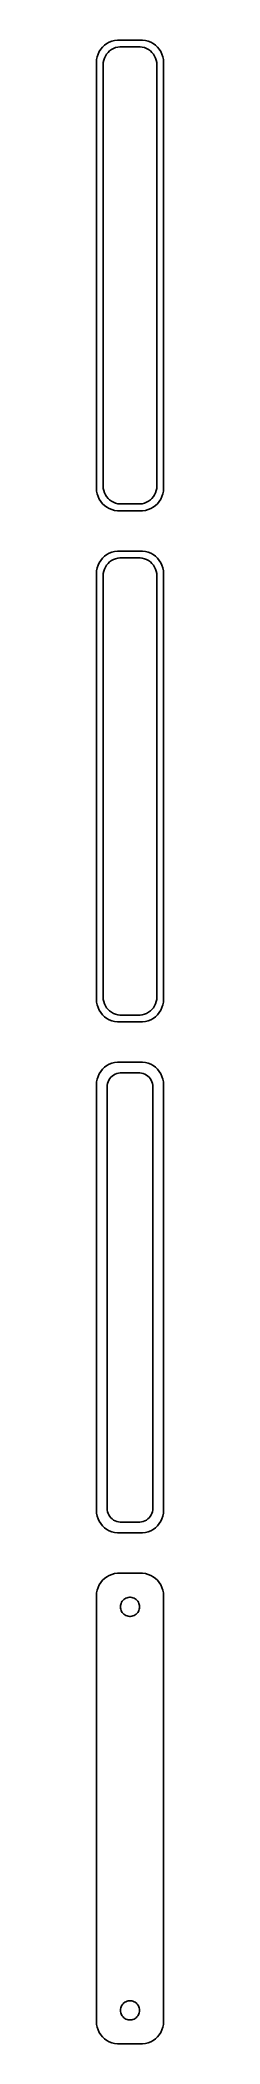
# Model space of a CAD drawing. Header units: metres. Extents: x -8 to 8, y 404 to 850.
import ezdxf

# ---------------------------------------------------------------- set-up
doc = ezdxf.new("R2010")
doc.units = ezdxf.units.M

msp = doc.modelspace()

# ---------------------------------------------------------------- linework, layer by layer
for p, q in [((-5.68712, 849.353), (-6.14484, 848.923)), ((-5.17912, 849.722), (-5.68712, 849.353)), ((-4.62889, 850.024), (-5.17912, 849.722)), ((-4.04507, 850.255), (-4.62889, 850.024)), ((-3.4369, 850.411), (-4.04507, 850.255)), ((-2.81395, 850.49), (-3.4369, 850.411)), ((2.81395, 850.49), (-2.81395, 850.49)), ((3.4369, 850.411), (2.81395, 850.49)), ((4.04507, 850.255), (3.4369, 850.411)), ((4.62889, 850.024), (4.04507, 850.255)), ((5.17912, 849.722), (4.62889, 850.024)), ((5.68712, 849.353), (5.17912, 849.722)), ((6.14484, 848.923), (5.68712, 849.353)), ((-7.46057, 846.127), (-7.5, 845.5)), ((-7.5, 845.5), (-7.5, 750.5)), ((-7.34291, 846.743), (-7.46057, 846.127)), ((-7.14888, 847.341), (-7.34291, 846.743)), ((-6.88153, 847.909), (-7.14888, 847.341)), ((-6.54507, 848.439), (-6.88153, 847.909)), ((-6.14484, 848.923), (-6.54507, 848.439)), ((-6, 845), (-5.96844, 845.501)), ((-6, 751), (-6, 845)), ((-5.96844, 845.501), (-5.87433, 845.995)), ((-5.87433, 845.995), (-5.7191, 846.472)), ((-5.7191, 846.472), (-5.50522, 846.927)), ((-5.50522, 846.927), (-5.23605, 847.351)), ((-5.23605, 847.351), (-4.91586, 847.738)), ((-4.91586, 847.738), (-4.54968, 848.082)), ((-4.54968, 848.082), (-4.1433, 848.377)), ((-4.1433, 848.377), (-3.70311, 848.619)), ((-3.70311, 848.619), (-3.23605, 848.804)), ((-3.23605, 848.804), (-2.74951, 848.929)), ((-2.74951, 848.929), (-2.25116, 848.992)), ((-2.25116, 848.992), (2.25116, 848.992)), ((2.25116, 848.992), (2.74951, 848.929)), ((2.74951, 848.929), (3.23605, 848.804)), ((3.23605, 848.804), (3.70311, 848.619)), ((3.70311, 848.619), (4.1433, 848.377)), ((4.1433, 848.377), (4.54968, 848.082)), ((4.54968, 848.082), (4.91586, 847.738)), ((4.91586, 847.738), (5.23605, 847.351)), ((5.23605, 847.351), (5.50522, 846.927)), ((5.50522, 846.927), (5.7191, 846.472)), ((5.7191, 846.472), (5.87433, 845.995)), ((5.87433, 845.995), (5.96844, 845.501)), ((5.96844, 845.501), (6, 845)), ((6, 845), (6, 751)), ((6.54507, 848.439), (6.14484, 848.923)), ((6.88153, 847.909), (6.54507, 848.439)), ((7.14888, 847.341), (6.88153, 847.909)), ((7.34291, 846.743), (7.14888, 847.341)), ((7.46057, 846.127), (7.34291, 846.743)), ((7.5, 845.5), (7.46057, 846.127)), ((7.5, 750.5), (7.5, 845.5)), ((-5.96844, 750.499), (-6, 751)), ((6, 751), (5.96844, 750.499)), ((-7.5, 750.5), (-7.46057, 749.873)), ((-7.46057, 749.873), (-7.34291, 749.257)), ((-7.34291, 749.257), (-7.14888, 748.659)), ((-7.14888, 748.659), (-6.88153, 748.091)), ((-6.88153, 748.091), (-6.54507, 747.561)), ((-6.54507, 747.561), (-6.14484, 747.077)), ((-6.14484, 747.077), (-5.68712, 746.647)), ((-5.87433, 750.005), (-5.96844, 750.499)), ((-5.7191, 749.528), (-5.87433, 750.005)), ((-5.50522, 749.073), (-5.7191, 749.528)), ((-5.68712, 746.647), (-5.17912, 746.278)), ((-5.23605, 748.649), (-5.50522, 749.073)), ((-4.91586, 748.262), (-5.23605, 748.649)), ((-4.54968, 747.918), (-4.91586, 748.262)), ((-4.1433, 747.623), (-4.54968, 747.918)), ((-3.70311, 747.381), (-4.1433, 747.623)), ((-3.23605, 747.196), (-3.70311, 747.381)), ((-2.74951, 747.071), (-3.23605, 747.196)), ((-2.25116, 747.008), (-2.74951, 747.071)), ((2.25116, 747.008), (-2.25116, 747.008)), ((2.74951, 747.071), (2.25116, 747.008)), ((3.23605, 747.196), (2.74951, 747.071)), ((3.70311, 747.381), (3.23605, 747.196)), ((4.1433, 747.623), (3.70311, 747.381)), ((4.54968, 747.918), (4.1433, 747.623)), ((4.91586, 748.262), (4.54968, 747.918)), ((5.23605, 748.649), (4.91586, 748.262)), ((5.17912, 746.278), (5.68712, 746.647)), ((5.50522, 749.073), (5.23605, 748.649)), ((5.7191, 749.528), (5.50522, 749.073)), ((5.68712, 746.647), (6.14484, 747.077)), ((5.87433, 750.005), (5.7191, 749.528)), ((5.96844, 750.499), (5.87433, 750.005)), ((6.14484, 747.077), (6.54507, 747.561)), ((6.54507, 747.561), (6.88153, 748.091)), ((6.88153, 748.091), (7.14888, 748.659)), ((7.14888, 748.659), (7.34291, 749.257)), ((7.34291, 749.257), (7.46057, 749.873)), ((7.46057, 749.873), (7.5, 750.5)), ((-5.17912, 746.278), (-4.62889, 745.976)), ((-4.62889, 745.976), (-4.04507, 745.745)), ((-4.04507, 745.745), (-3.4369, 745.589)), ((-3.4369, 745.589), (-2.81395, 745.51)), ((-2.81395, 745.51), (2.81395, 745.51)), ((2.81395, 745.51), (3.4369, 745.589)), ((3.4369, 745.589), (4.04507, 745.745)), ((4.04507, 745.745), (4.62889, 745.976)), ((4.62889, 745.976), (5.17912, 746.278)), ((-7.14888, 733.341), (-7.34291, 732.743)), ((-6.88153, 733.909), (-7.14888, 733.341)), ((-6.54507, 734.439), (-6.88153, 733.909)), ((-6.14484, 734.923), (-6.54507, 734.439)), ((-5.68712, 735.353), (-6.14484, 734.923)), ((-5.17912, 735.722), (-5.68712, 735.353)), ((-5.50522, 732.927), (-5.23605, 733.351)), ((-5.23605, 733.351), (-4.91586, 733.738)), ((-4.62889, 736.024), (-5.17912, 735.722)), ((-4.91586, 733.738), (-4.54968, 734.082)), ((-4.04507, 736.255), (-4.62889, 736.024)), ((-4.54968, 734.082), (-4.1433, 734.377)), ((-4.1433, 734.377), (-3.70311, 734.619)), ((-3.4369, 736.411), (-4.04507, 736.255)), ((-3.70311, 734.619), (-3.23605, 734.804)), ((-2.81395, 736.49), (-3.4369, 736.411)), ((-3.23605, 734.804), (-2.74951, 734.929)), ((2.81395, 736.49), (-2.81395, 736.49)), ((-2.74951, 734.929), (-2.25116, 734.992)), ((-2.25116, 734.992), (2.25116, 734.992)), ((2.25116, 734.992), (2.74951, 734.929)), ((2.74951, 734.929), (3.23605, 734.804)), ((3.4369, 736.411), (2.81395, 736.49)), ((3.23605, 734.804), (3.70311, 734.619)), ((4.04507, 736.255), (3.4369, 736.411)), ((3.70311, 734.619), (4.1433, 734.377)), ((4.62889, 736.024), (4.04507, 736.255)), ((4.1433, 734.377), (4.54968, 734.082)), ((4.54968, 734.082), (4.91586, 733.738)), ((5.17912, 735.722), (4.62889, 736.024)), ((4.91586, 733.738), (5.23605, 733.351)), ((5.68712, 735.353), (5.17912, 735.722)), ((5.23605, 733.351), (5.50522, 732.927)), ((6.14484, 734.923), (5.68712, 735.353)), ((6.54507, 734.439), (6.14484, 734.923)), ((6.88153, 733.909), (6.54507, 734.439)), ((7.14888, 733.341), (6.88153, 733.909)), ((7.34291, 732.743), (7.14888, 733.341)), ((-7.46057, 732.127), (-7.5, 731.5)), ((-7.5, 731.5), (-7.5, 636.5)), ((-7.34291, 732.743), (-7.46057, 732.127)), ((-6, 731), (-5.96844, 731.501)), ((-6, 637), (-6, 731)), ((-5.96844, 731.501), (-5.87433, 731.995)), ((-5.87433, 731.995), (-5.7191, 732.472)), ((-5.7191, 732.472), (-5.50522, 732.927)), ((5.50522, 732.927), (5.7191, 732.472)), ((5.7191, 732.472), (5.87433, 731.995)), ((5.87433, 731.995), (5.96844, 731.501)), ((5.96844, 731.501), (6, 731)), ((6, 731), (6, 637)), ((7.46057, 732.127), (7.34291, 732.743)), ((7.5, 731.5), (7.46057, 732.127)), ((7.5, 636.5), (7.5, 731.5)), ((-7.5, 636.5), (-7.46057, 635.873)), ((-7.46057, 635.873), (-7.34291, 635.257)), ((-7.34291, 635.257), (-7.14888, 634.659)), ((-5.96844, 636.499), (-6, 637)), ((-5.87433, 636.005), (-5.96844, 636.499)), ((-5.7191, 635.528), (-5.87433, 636.005)), ((-5.50522, 635.073), (-5.7191, 635.528)), ((-5.23605, 634.649), (-5.50522, 635.073)), ((5.50522, 635.073), (5.23605, 634.649)), ((5.7191, 635.528), (5.50522, 635.073)), ((5.87433, 636.005), (5.7191, 635.528)), ((5.96844, 636.499), (5.87433, 636.005)), ((6, 637), (5.96844, 636.499)), ((7.14888, 634.659), (7.34291, 635.257)), ((7.34291, 635.257), (7.46057, 635.873)), ((7.46057, 635.873), (7.5, 636.5)), ((-7.14888, 634.659), (-6.88153, 634.091)), ((-6.88153, 634.091), (-6.54507, 633.561)), ((-6.54507, 633.561), (-6.14484, 633.077)), ((-6.14484, 633.077), (-5.68712, 632.647)), ((-5.68712, 632.647), (-5.17912, 632.278)), ((-4.91586, 634.262), (-5.23605, 634.649)), ((-5.17912, 632.278), (-4.62889, 631.976)), ((-4.54968, 633.918), (-4.91586, 634.262)), ((-4.62889, 631.976), (-4.04507, 631.745)), ((-4.1433, 633.623), (-4.54968, 633.918)), ((-3.70311, 633.381), (-4.1433, 633.623)), ((-4.04507, 631.745), (-3.4369, 631.589)), ((-3.23605, 633.196), (-3.70311, 633.381)), ((-3.4369, 631.589), (-2.81395, 631.51)), ((-2.74951, 633.071), (-3.23605, 633.196)), ((-2.81395, 631.51), (2.81395, 631.51)), ((-2.25116, 633.008), (-2.74951, 633.071)), ((2.25116, 633.008), (-2.25116, 633.008)), ((2.74951, 633.071), (2.25116, 633.008)), ((3.23605, 633.196), (2.74951, 633.071)), ((2.81395, 631.51), (3.4369, 631.589)), ((3.70311, 633.381), (3.23605, 633.196)), ((3.4369, 631.589), (4.04507, 631.745)), ((4.1433, 633.623), (3.70311, 633.381)), ((4.04507, 631.745), (4.62889, 631.976)), ((4.54968, 633.918), (4.1433, 633.623)), ((4.91586, 634.262), (4.54968, 633.918)), ((4.62889, 631.976), (5.17912, 632.278)), ((5.23605, 634.649), (4.91586, 634.262)), ((5.17912, 632.278), (5.68712, 632.647)), ((5.68712, 632.647), (6.14484, 633.077)), ((6.14484, 633.077), (6.54507, 633.561)), ((6.54507, 633.561), (6.88153, 634.091)), ((6.88153, 634.091), (7.14888, 634.659)), ((-5.68712, 621.353), (-6.14484, 620.923)), ((-5.17912, 621.722), (-5.68712, 621.353)), ((-4.62889, 622.024), (-5.17912, 621.722)), ((-4.04507, 622.255), (-4.62889, 622.024)), ((-3.4369, 622.411), (-4.04507, 622.255)), ((-2.81395, 622.49), (-3.4369, 622.411)), ((2.81395, 622.49), (-2.81395, 622.49)), ((3.4369, 622.411), (2.81395, 622.49)), ((4.04507, 622.255), (3.4369, 622.411)), ((4.62889, 622.024), (4.04507, 622.255)), ((5.17912, 621.722), (4.62889, 622.024)), ((5.68712, 621.353), (5.17912, 621.722)), ((6.14484, 620.923), (5.68712, 621.353)), ((-7.46057, 618.127), (-7.5, 617.5)), ((-7.5, 617.5), (-7.5, 522.5)), ((-7.34291, 618.743), (-7.46057, 618.127)), ((-7.14888, 619.341), (-7.34291, 618.743)), ((-6.88153, 619.909), (-7.14888, 619.341)), ((-6.54507, 620.439), (-6.88153, 619.909)), ((-6.14484, 620.923), (-6.54507, 620.439)), ((-5.11292, 617), (-5.08836, 617.39)), ((-5.11292, 523), (-5.11292, 617)), ((-5.08836, 617.39), (-5.01512, 617.774)), ((-5.01512, 617.774), (-4.89432, 618.146)), ((-4.89432, 618.146), (-4.72786, 618.5)), ((-4.72786, 618.5), (-4.5184, 618.83)), ((-4.5184, 618.83), (-4.26921, 619.131)), ((-4.26921, 619.131), (-3.98424, 619.399)), ((-3.98424, 619.399), (-3.66798, 619.628)), ((-3.66798, 619.628), (-3.32541, 619.817)), ((-3.32541, 619.817), (-2.96194, 619.961)), ((-2.96194, 619.961), (-2.5833, 620.058)), ((-2.5833, 620.058), (-2.19545, 620.107)), ((-2.19545, 620.107), (2.19545, 620.107)), ((2.19545, 620.107), (2.5833, 620.058)), ((2.5833, 620.058), (2.96194, 619.961)), ((2.96194, 619.961), (3.32541, 619.817)), ((3.32541, 619.817), (3.66798, 619.628)), ((3.66798, 619.628), (3.98424, 619.399)), ((3.98424, 619.399), (4.26921, 619.131)), ((4.26921, 619.131), (4.5184, 618.83)), ((4.5184, 618.83), (4.72786, 618.5)), ((4.72786, 618.5), (4.89432, 618.146)), ((4.89432, 618.146), (5.01512, 617.774)), ((5.01512, 617.774), (5.08836, 617.39)), ((5.08836, 617.39), (5.11292, 617)), ((5.11292, 617), (5.11292, 523)), ((6.54507, 620.439), (6.14484, 620.923)), ((6.88153, 619.909), (6.54507, 620.439)), ((7.14888, 619.341), (6.88153, 619.909)), ((7.34291, 618.743), (7.14888, 619.341)), ((7.46057, 618.127), (7.34291, 618.743)), ((7.5, 617.5), (7.46057, 618.127)), ((7.5, 522.5), (7.5, 617.5)), ((-5.08836, 522.61), (-5.11292, 523)), ((5.11292, 523), (5.08836, 522.61)), ((-7.5, 522.5), (-7.46057, 521.873)), ((-7.46057, 521.873), (-7.34291, 521.257)), ((-7.34291, 521.257), (-7.14888, 520.659)), ((-7.14888, 520.659), (-6.88153, 520.091)), ((-6.88153, 520.091), (-6.54507, 519.561)), ((-6.54507, 519.561), (-6.14484, 519.077)), ((-6.14484, 519.077), (-5.68712, 518.647)), ((-5.68712, 518.647), (-5.17912, 518.278)), ((-5.01512, 522.226), (-5.08836, 522.61)), ((-4.89432, 521.854), (-5.01512, 522.226)), ((-4.72786, 521.5), (-4.89432, 521.854)), ((-4.5184, 521.17), (-4.72786, 521.5)), ((-4.26921, 520.869), (-4.5184, 521.17)), ((-3.98424, 520.601), (-4.26921, 520.869)), ((-3.66798, 520.372), (-3.98424, 520.601)), ((-3.32541, 520.183), (-3.66798, 520.372)), ((-2.96194, 520.039), (-3.32541, 520.183)), ((-2.5833, 519.942), (-2.96194, 520.039)), ((-2.19545, 519.893), (-2.5833, 519.942)), ((2.19545, 519.893), (-2.19545, 519.893)), ((2.5833, 519.942), (2.19545, 519.893)), ((2.96194, 520.039), (2.5833, 519.942)), ((3.32541, 520.183), (2.96194, 520.039)), ((3.66798, 520.372), (3.32541, 520.183)), ((3.98424, 520.601), (3.66798, 520.372)), ((4.26921, 520.869), (3.98424, 520.601)), ((4.5184, 521.17), (4.26921, 520.869)), ((4.72786, 521.5), (4.5184, 521.17)), ((4.89432, 521.854), (4.72786, 521.5)), ((5.01512, 522.226), (4.89432, 521.854)), ((5.08836, 522.61), (5.01512, 522.226)), ((5.17912, 518.278), (5.68712, 518.647)), ((5.68712, 518.647), (6.14484, 519.077)), ((6.14484, 519.077), (6.54507, 519.561)), ((6.54507, 519.561), (6.88153, 520.091)), ((6.88153, 520.091), (7.14888, 520.659)), ((7.14888, 520.659), (7.34291, 521.257)), ((7.34291, 521.257), (7.46057, 521.873)), ((7.46057, 521.873), (7.5, 522.5)), ((-5.17912, 518.278), (-4.62889, 517.976)), ((-4.62889, 517.976), (-4.04507, 517.745)), ((-4.04507, 517.745), (-3.4369, 517.589)), ((-3.4369, 517.589), (-2.81395, 517.51)), ((-2.81395, 517.51), (2.81395, 517.51)), ((2.81395, 517.51), (3.4369, 517.589)), ((3.4369, 517.589), (4.04507, 517.745)), ((4.04507, 517.745), (4.62889, 517.976)), ((4.62889, 517.976), (5.17912, 518.278)), ((-7.14888, 505.341), (-7.34291, 504.743)), ((-6.88153, 505.909), (-7.14888, 505.341)), ((-6.54507, 506.439), (-6.88153, 505.909)), ((-6.14484, 506.923), (-6.54507, 506.439)), ((-5.68712, 507.353), (-6.14484, 506.923)), ((-5.17912, 507.722), (-5.68712, 507.353)), ((-4.62889, 508.024), (-5.17912, 507.722)), ((-4.04507, 508.255), (-4.62889, 508.024)), ((-3.4369, 508.411), (-4.04507, 508.255)), ((-2.81395, 508.49), (-3.4369, 508.411)), ((2.81395, 508.49), (-2.81395, 508.49)), ((3.4369, 508.411), (2.81395, 508.49)), ((4.04507, 508.255), (3.4369, 508.411)), ((4.62889, 508.024), (4.04507, 508.255)), ((5.17912, 507.722), (4.62889, 508.024)), ((5.68712, 507.353), (5.17912, 507.722)), ((6.14484, 506.923), (5.68712, 507.353)), ((6.54507, 506.439), (6.14484, 506.923)), ((6.88153, 505.909), (6.54507, 506.439)), ((7.14888, 505.341), (6.88153, 505.909)), ((7.34291, 504.743), (7.14888, 505.341)), ((-7.46057, 504.127), (-7.5, 503.5)), ((-7.5, 503.5), (-7.5, 408.5)), ((-7.34291, 504.743), (-7.46057, 504.127)), ((-2.13528, 501), (-2.11845, 501.268)), ((-2.11845, 500.732), (-2.13528, 501)), ((-2.11845, 501.268), (-2.06821, 501.531)), ((-2.06821, 500.469), (-2.11845, 500.732)), ((-2.06821, 501.531), (-1.98534, 501.786)), ((-1.98534, 501.786), (-1.87117, 502.029)), ((-1.87117, 502.029), (-1.72748, 502.255)), ((-1.72748, 502.255), (-1.55655, 502.462)), ((-1.55655, 502.462), (-1.36108, 502.645)), ((-1.36108, 502.645), (-1.14413, 502.803)), ((-1.14413, 502.803), (-0.909149, 502.932)), ((-0.909149, 502.932), (-0.659836, 503.031)), ((-0.659836, 503.031), (-0.400101, 503.097)), ((-0.400101, 503.097), (-0.134064, 503.131)), ((-0.134064, 503.131), (0.134064, 503.131)), ((0.134064, 503.131), (0.400101, 503.097)), ((0.400101, 503.097), (0.659836, 503.031)), ((0.659836, 503.031), (0.909149, 502.932)), ((0.909149, 502.932), (1.14413, 502.803)), ((1.14413, 502.803), (1.36108, 502.645)), ((1.36108, 502.645), (1.55655, 502.462)), ((1.55655, 502.462), (1.72748, 502.255)), ((1.72748, 502.255), (1.87117, 502.029)), ((1.87117, 502.029), (1.98534, 501.786)), ((1.98534, 501.786), (2.06821, 501.531)), ((2.06821, 501.531), (2.11845, 501.268)), ((2.11845, 500.732), (2.06821, 500.469)), ((2.11845, 501.268), (2.13528, 501)), ((2.13528, 501), (2.11845, 500.732)), ((7.46057, 504.127), (7.34291, 504.743)), ((7.5, 503.5), (7.46057, 504.127)), ((7.5, 408.5), (7.5, 503.5)), ((-1.98534, 500.214), (-2.06821, 500.469)), ((-1.87117, 499.971), (-1.98534, 500.214)), ((-1.72748, 499.745), (-1.87117, 499.971)), ((-1.55655, 499.538), (-1.72748, 499.745)), ((-1.36108, 499.355), (-1.55655, 499.538)), ((-1.14413, 499.197), (-1.36108, 499.355)), ((-0.909149, 499.068), (-1.14413, 499.197)), ((-0.659836, 498.969), (-0.909149, 499.068)), ((-0.400101, 498.903), (-0.659836, 498.969)), ((-0.134064, 498.869), (-0.400101, 498.903)), ((0.134064, 498.869), (-0.134064, 498.869)), ((0.400101, 498.903), (0.134064, 498.869)), ((0.659836, 498.969), (0.400101, 498.903)), ((0.909149, 499.068), (0.659836, 498.969)), ((1.14413, 499.197), (0.909149, 499.068)), ((1.36108, 499.355), (1.14413, 499.197)), ((1.55655, 499.538), (1.36108, 499.355)), ((1.72748, 499.745), (1.55655, 499.538)), ((1.87117, 499.971), (1.72748, 499.745)), ((1.98534, 500.214), (1.87117, 499.971)), ((2.06821, 500.469), (1.98534, 500.214)), ((-2.13528, 411), (-2.11845, 411.268)), ((-2.11845, 411.268), (-2.06821, 411.531)), ((-2.06821, 411.531), (-1.98534, 411.786)), ((-1.98534, 411.786), (-1.87117, 412.029)), ((-1.87117, 412.029), (-1.72748, 412.255)), ((-1.72748, 412.255), (-1.55655, 412.462)), ((-1.55655, 412.462), (-1.36108, 412.645)), ((-1.36108, 412.645), (-1.14413, 412.803)), ((-1.14413, 412.803), (-0.909149, 412.932)), ((-0.909149, 412.932), (-0.659836, 413.031)), ((-0.659836, 413.031), (-0.400101, 413.097)), ((-0.400101, 413.097), (-0.134064, 413.131)), ((-0.134064, 413.131), (0.134064, 413.131)), ((0.134064, 413.131), (0.400101, 413.097)), ((0.400101, 413.097), (0.659836, 413.031)), ((0.659836, 413.031), (0.909149, 412.932)), ((0.909149, 412.932), (1.14413, 412.803)), ((1.14413, 412.803), (1.36108, 412.645)), ((1.36108, 412.645), (1.55655, 412.462)), ((1.55655, 412.462), (1.72748, 412.255)), ((1.72748, 412.255), (1.87117, 412.029)), ((1.87117, 412.029), (1.98534, 411.786)), ((1.98534, 411.786), (2.06821, 411.531)), ((2.06821, 411.531), (2.11845, 411.268)), ((2.11845, 411.268), (2.13528, 411)), ((-7.5, 408.5), (-7.46057, 407.873)), ((-7.46057, 407.873), (-7.34291, 407.257)), ((-7.34291, 407.257), (-7.14888, 406.659)), ((-2.11845, 410.732), (-2.13528, 411)), ((-2.06821, 410.469), (-2.11845, 410.732)), ((-1.98534, 410.214), (-2.06821, 410.469)), ((-1.87117, 409.971), (-1.98534, 410.214)), ((-1.72748, 409.745), (-1.87117, 409.971)), ((-1.55655, 409.538), (-1.72748, 409.745)), ((-1.36108, 409.355), (-1.55655, 409.538)), ((-1.14413, 409.197), (-1.36108, 409.355)), ((-0.909149, 409.068), (-1.14413, 409.197)), ((-0.659836, 408.969), (-0.909149, 409.068)), ((-0.400101, 408.903), (-0.659836, 408.969)), ((-0.134064, 408.869), (-0.400101, 408.903)), ((0.134064, 408.869), (-0.134064, 408.869)), ((0.400101, 408.903), (0.134064, 408.869)), ((0.659836, 408.969), (0.400101, 408.903)), ((0.909149, 409.068), (0.659836, 408.969)), ((1.14413, 409.197), (0.909149, 409.068)), ((1.36108, 409.355), (1.14413, 409.197)), ((1.55655, 409.538), (1.36108, 409.355)), ((1.72748, 409.745), (1.55655, 409.538)), ((1.87117, 409.971), (1.72748, 409.745)), ((1.98534, 410.214), (1.87117, 409.971)), ((2.06821, 410.469), (1.98534, 410.214)), ((2.11845, 410.732), (2.06821, 410.469)), ((2.13528, 411), (2.11845, 410.732)), ((7.14888, 406.659), (7.34291, 407.257)), ((7.34291, 407.257), (7.46057, 407.873)), ((7.46057, 407.873), (7.5, 408.5)), ((-7.14888, 406.659), (-6.88153, 406.091)), ((-6.88153, 406.091), (-6.54507, 405.561)), ((-6.54507, 405.561), (-6.14484, 405.077)), ((-6.14484, 405.077), (-5.68712, 404.647)), ((-5.68712, 404.647), (-5.17912, 404.278)), ((-5.17912, 404.278), (-4.62889, 403.976)), ((-4.62889, 403.976), (-4.04507, 403.745)), ((-4.04507, 403.745), (-3.4369, 403.589)), ((-3.4369, 403.589), (-2.81395, 403.51)), ((-2.81395, 403.51), (2.81395, 403.51)), ((2.81395, 403.51), (3.4369, 403.589)), ((3.4369, 403.589), (4.04507, 403.745)), ((4.04507, 403.745), (4.62889, 403.976)), ((4.62889, 403.976), (5.17912, 404.278)), ((5.17912, 404.278), (5.68712, 404.647)), ((5.68712, 404.647), (6.14484, 405.077)), ((6.14484, 405.077), (6.54507, 405.561)), ((6.54507, 405.561), (6.88153, 406.091)), ((6.88153, 406.091), (7.14888, 406.659))]:
    msp.add_line(p, q)

doc.saveas('drawing.dxf')
